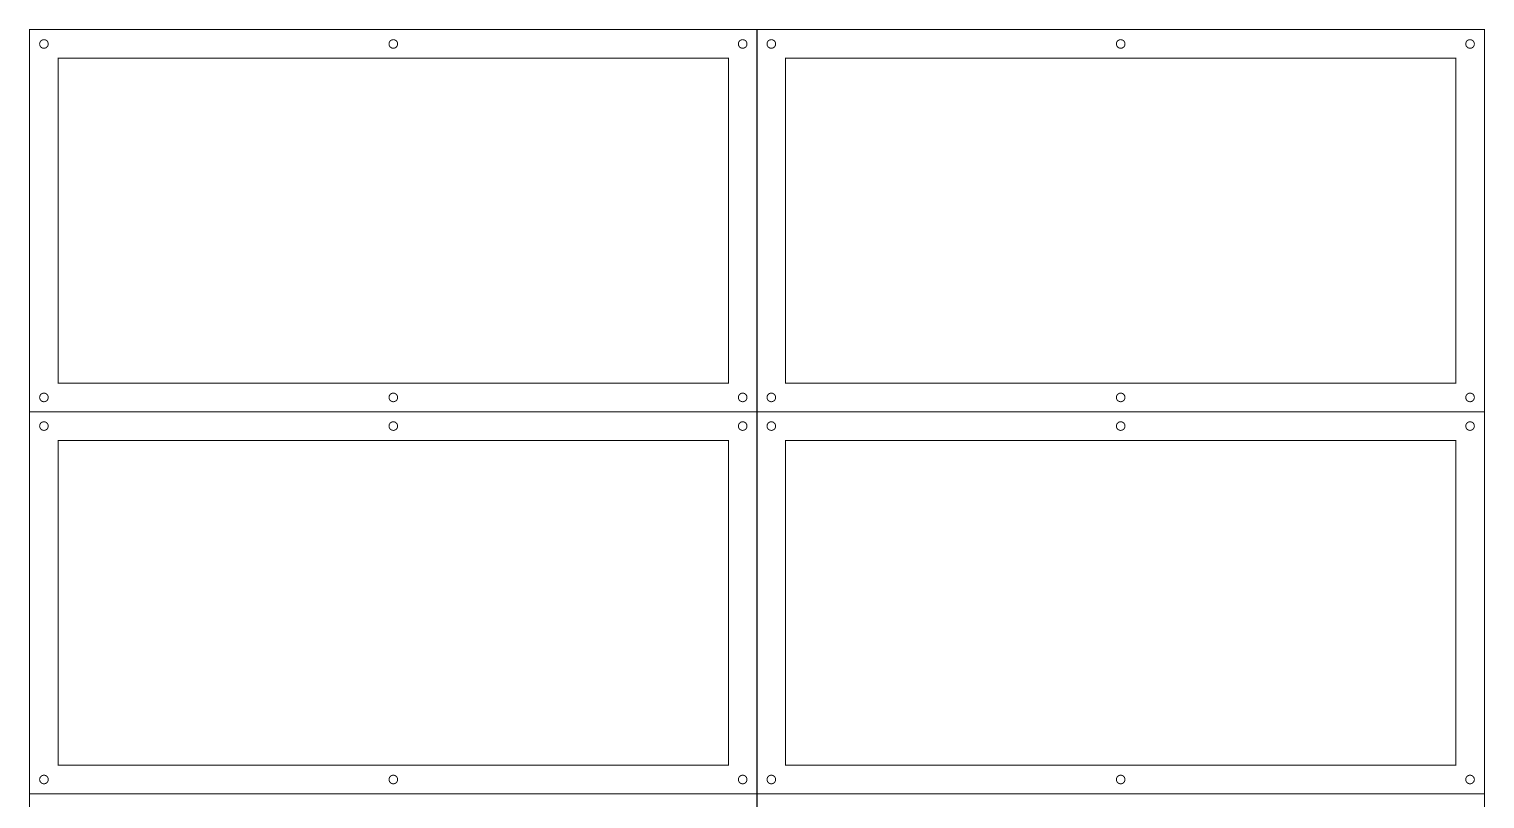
# Model space of a CAD drawing. Extents: x 0 to 508, y 0 to 534.
# Drawn here: x 0 to 508, y 265 to 534 of the extents above; entities that cross this region are included whole.
import ezdxf

# ---------------------------------------------------------------- set-up
doc = ezdxf.new("R2010")
doc.units = 0
doc.layers.get('0').update_dxf_attribs({"linetype": 'CONTINUOUS'})

msp = doc.modelspace()

# ---------------------------------------------------------------- linework, layer by layer
at = {"color": 0, "const_width": 0.35278}
for points in [[(254.176, 400.237), (0.17638, 400.237), (0.17638, 533.588), (254.176, 533.588)], [(254.176, 533.588), (254.176, 0.18669)], [(254.176, 400.237), (508.178, 400.237), (508.178, 533.588), (254.176, 533.588)], [(254.176, 266.888), (0.17638, 266.888), (0.17638, 400.237)], [(508.178, 400.237), (508.178, 133.537)], [(0.17638, 266.888), (0.17638, 133.537), (508.178, 133.537), (508.178, 0.18669), (0.17638, 0.18669), (0.17638, 133.537)], [(254.176, 266.888), (508.178, 266.888)]]:
    msp.add_lwpolyline(points, dxfattribs=at)
at = {"color": 0}
for points, const_width in [([(6.67638, 528.588), (6.67638, 528.549), (6.66862, 528.435), (6.64589, 528.285), (6.60894, 528.142), (6.55849, 528.004), (6.49533, 527.872), (6.42019, 527.749), (6.33382, 527.633), (6.23703, 527.526), (6.13049, 527.431), (6.01503, 527.343), (5.89133, 527.268), (5.76025, 527.206), (5.6224, 527.156), (5.47868, 527.118), (5.32969, 527.096), (5.21468, 527.088), (5.17638, 527.088), (5.13803, 527.088), (5.023, 527.096), (4.87408, 527.118), (4.73031, 527.156), (4.5925, 527.206), (4.46137, 527.268), (4.33768, 527.343), (4.22222, 527.431), (4.11572, 527.526), (4.01888, 527.633), (3.93251, 527.749), (3.85742, 527.872), (3.79422, 528.004), (3.74382, 528.142), (3.70682, 528.285), (3.68408, 528.435), (3.67638, 528.549), (3.67638, 528.588), (3.67638, 528.626), (3.68408, 528.74), (3.70682, 528.89), (3.74382, 529.033), (3.79422, 529.171), (3.85742, 529.303), (3.93251, 529.426), (4.01888, 529.542), (4.11572, 529.649), (4.22222, 529.744), (4.33768, 529.832), (4.46137, 529.907), (4.5925, 529.969), (4.73031, 530.019), (4.87408, 530.057), (5.023, 530.079), (5.13803, 530.088), (5.17638, 530.088), (5.21468, 530.088), (5.32969, 530.079), (5.47868, 530.057), (5.6224, 530.019), (5.76025, 529.969), (5.89133, 529.907), (6.01503, 529.832), (6.13049, 529.744), (6.23703, 529.649), (6.33382, 529.542), (6.42019, 529.426), (6.49533, 529.303), (6.55849, 529.171), (6.60894, 529.033), (6.64589, 528.89), (6.66862, 528.74), (6.67638, 528.626), (6.67638, 528.588)], 0.33333), ([(128.677, 528.588), (128.677, 528.549), (128.669, 528.435), (128.646, 528.285), (128.609, 528.142), (128.559, 528.004), (128.496, 527.872), (128.42, 527.749), (128.334, 527.633), (128.237, 527.526), (128.131, 527.431), (128.015, 527.343), (127.892, 527.268), (127.76, 527.206), (127.623, 527.156), (127.479, 527.118), (127.33, 527.096), (127.215, 527.088), (127.177, 527.088), (127.138, 527.088), (127.023, 527.096), (126.874, 527.118), (126.731, 527.156), (126.593, 527.206), (126.462, 527.268), (126.338, 527.343), (126.222, 527.431), (126.116, 527.526), (126.019, 527.633), (125.933, 527.749), (125.858, 527.872), (125.794, 528.004), (125.744, 528.142), (125.707, 528.285), (125.684, 528.435), (125.677, 528.549), (125.677, 528.588), (125.677, 528.626), (125.684, 528.74), (125.707, 528.89), (125.744, 529.033), (125.794, 529.171), (125.858, 529.303), (125.933, 529.426), (126.019, 529.542), (126.116, 529.649), (126.222, 529.744), (126.338, 529.832), (126.462, 529.907), (126.593, 529.969), (126.731, 530.019), (126.874, 530.057), (127.023, 530.079), (127.138, 530.088), (127.177, 530.088), (127.215, 530.088), (127.33, 530.079), (127.479, 530.057), (127.623, 530.019), (127.76, 529.969), (127.892, 529.907), (128.015, 529.832), (128.131, 529.744), (128.237, 529.649), (128.334, 529.542), (128.42, 529.426), (128.496, 529.303), (128.559, 529.171), (128.609, 529.033), (128.646, 528.89), (128.669, 528.74), (128.677, 528.626), (128.677, 528.588)], 0.33333), ([(250.676, 528.588), (250.676, 528.549), (250.669, 528.435), (250.646, 528.285), (250.61, 528.142), (250.558, 528.004), (250.496, 527.872), (250.421, 527.749), (250.335, 527.633), (250.237, 527.526), (250.131, 527.431), (250.015, 527.343), (249.892, 527.268), (249.761, 527.206), (249.622, 527.156), (249.479, 527.118), (249.331, 527.096), (249.215, 527.088), (249.176, 527.088), (249.139, 527.088), (249.024, 527.096), (248.875, 527.118), (248.731, 527.156), (248.593, 527.206), (248.461, 527.268), (248.338, 527.343), (248.222, 527.431), (248.117, 527.526), (248.019, 527.633), (247.933, 527.749), (247.858, 527.872), (247.794, 528.004), (247.744, 528.142), (247.707, 528.285), (247.685, 528.435), (247.676, 528.549), (247.676, 528.588), (247.676, 528.626), (247.685, 528.74), (247.707, 528.89), (247.744, 529.033), (247.794, 529.171), (247.858, 529.303), (247.933, 529.426), (248.019, 529.542), (248.117, 529.649), (248.222, 529.744), (248.338, 529.832), (248.461, 529.907), (248.593, 529.969), (248.731, 530.019), (248.875, 530.057), (249.024, 530.079), (249.139, 530.088), (249.176, 530.088), (249.215, 530.088), (249.331, 530.079), (249.479, 530.057), (249.622, 530.019), (249.761, 529.969), (249.892, 529.907), (250.015, 529.832), (250.131, 529.744), (250.237, 529.649), (250.335, 529.542), (250.421, 529.426), (250.496, 529.303), (250.558, 529.171), (250.61, 529.033), (250.646, 528.89), (250.669, 528.74), (250.676, 528.626), (250.676, 528.588)], 0.33333), ([(260.676, 528.588), (260.676, 528.549), (260.669, 528.435), (260.646, 528.285), (260.61, 528.142), (260.558, 528.004), (260.496, 527.872), (260.421, 527.749), (260.335, 527.633), (260.237, 527.526), (260.131, 527.431), (260.015, 527.343), (259.892, 527.268), (259.761, 527.206), (259.622, 527.156), (259.479, 527.118), (259.331, 527.096), (259.215, 527.088), (259.176, 527.088), (259.139, 527.088), (259.024, 527.096), (258.875, 527.118), (258.731, 527.156), (258.593, 527.206), (258.463, 527.268), (258.338, 527.343), (258.222, 527.431), (258.117, 527.526), (258.019, 527.633), (257.933, 527.749), (257.858, 527.872), (257.794, 528.004), (257.744, 528.142), (257.707, 528.285), (257.685, 528.435), (257.676, 528.549), (257.676, 528.588), (257.676, 528.626), (257.685, 528.74), (257.707, 528.89), (257.744, 529.033), (257.794, 529.171), (257.858, 529.303), (257.933, 529.426), (258.019, 529.542), (258.117, 529.649), (258.222, 529.744), (258.338, 529.832), (258.463, 529.907), (258.593, 529.969), (258.731, 530.019), (258.875, 530.057), (259.024, 530.079), (259.139, 530.088), (259.176, 530.088), (259.215, 530.088), (259.331, 530.079), (259.479, 530.057), (259.622, 530.019), (259.761, 529.969), (259.892, 529.907), (260.015, 529.832), (260.131, 529.744), (260.237, 529.649), (260.335, 529.542), (260.421, 529.426), (260.496, 529.303), (260.558, 529.171), (260.61, 529.033), (260.646, 528.89), (260.669, 528.74), (260.676, 528.626), (260.676, 528.588)], 0.33333), ([(382.676, 528.588), (382.676, 528.549), (382.669, 528.435), (382.646, 528.285), (382.61, 528.142), (382.56, 528.004), (382.496, 527.872), (382.421, 527.749), (382.335, 527.633), (382.237, 527.526), (382.131, 527.431), (382.015, 527.343), (381.892, 527.268), (381.761, 527.206), (381.624, 527.156), (381.479, 527.118), (381.331, 527.096), (381.215, 527.088), (381.176, 527.088), (381.139, 527.088), (381.024, 527.096), (380.875, 527.118), (380.731, 527.156), (380.593, 527.206), (380.463, 527.268), (380.339, 527.343), (380.222, 527.431), (380.117, 527.526), (380.019, 527.633), (379.933, 527.749), (379.858, 527.872), (379.794, 528.004), (379.744, 528.142), (379.707, 528.285), (379.685, 528.435), (379.676, 528.549), (379.676, 528.588), (379.676, 528.626), (379.685, 528.74), (379.707, 528.89), (379.744, 529.033), (379.794, 529.171), (379.858, 529.303), (379.933, 529.426), (380.019, 529.542), (380.117, 529.649), (380.222, 529.744), (380.339, 529.832), (380.463, 529.907), (380.593, 529.969), (380.731, 530.019), (380.875, 530.057), (381.024, 530.079), (381.139, 530.088), (381.176, 530.088), (381.215, 530.088), (381.331, 530.079), (381.479, 530.057), (381.624, 530.019), (381.761, 529.969), (381.892, 529.907), (382.015, 529.832), (382.131, 529.744), (382.237, 529.649), (382.335, 529.542), (382.421, 529.426), (382.496, 529.303), (382.56, 529.171), (382.61, 529.033), (382.646, 528.89), (382.669, 528.74), (382.676, 528.626), (382.676, 528.588)], 0.33333), ([(504.678, 528.588), (504.678, 528.549), (504.669, 528.435), (504.647, 528.285), (504.61, 528.142), (504.56, 528.004), (504.496, 527.872), (504.421, 527.749), (504.335, 527.633), (504.238, 527.526), (504.132, 527.431), (504.015, 527.343), (503.892, 527.268), (503.761, 527.206), (503.624, 527.156), (503.479, 527.118), (503.331, 527.096), (503.215, 527.088), (503.178, 527.088), (503.139, 527.088), (503.024, 527.096), (502.875, 527.118), (502.731, 527.156), (502.593, 527.206), (502.463, 527.268), (502.339, 527.343), (502.224, 527.431), (502.117, 527.526), (502.019, 527.633), (501.933, 527.749), (501.858, 527.872), (501.794, 528.004), (501.744, 528.142), (501.707, 528.285), (501.685, 528.435), (501.678, 528.549), (501.678, 528.588), (501.678, 528.626), (501.685, 528.74), (501.707, 528.89), (501.744, 529.033), (501.794, 529.171), (501.858, 529.303), (501.933, 529.426), (502.019, 529.542), (502.117, 529.649), (502.224, 529.744), (502.339, 529.832), (502.463, 529.907), (502.593, 529.969), (502.731, 530.019), (502.875, 530.057), (503.024, 530.079), (503.139, 530.088), (503.178, 530.088), (503.215, 530.088), (503.331, 530.079), (503.479, 530.057), (503.624, 530.019), (503.761, 529.969), (503.892, 529.907), (504.015, 529.832), (504.132, 529.744), (504.238, 529.649), (504.335, 529.542), (504.421, 529.426), (504.496, 529.303), (504.56, 529.171), (504.61, 529.033), (504.647, 528.89), (504.669, 528.74), (504.678, 528.626), (504.678, 528.588)], 0.33333), ([(10.1764, 523.588), (244.176, 523.588), (244.176, 410.237), (10.1764, 410.237), (10.1764, 523.588)], 0.35278), ([(264.176, 523.588), (498.178, 523.588), (498.178, 410.237), (264.176, 410.237), (264.176, 523.588)], 0.35278), ([(6.67638, 405.237), (6.67638, 405.199), (6.66862, 405.083), (6.64589, 404.935), (6.60894, 404.792), (6.55849, 404.653), (6.49533, 404.522), (6.42019, 404.399), (6.33382, 404.283), (6.23703, 404.176), (6.13049, 404.081), (6.01503, 403.993), (5.89133, 403.918), (5.76025, 403.856), (5.6224, 403.804), (5.47868, 403.768), (5.32969, 403.744), (5.21468, 403.737), (5.17638, 403.737), (5.13803, 403.737), (5.023, 403.744), (4.87408, 403.768), (4.73031, 403.804), (4.5925, 403.856), (4.46137, 403.918), (4.33768, 403.993), (4.22222, 404.081), (4.11572, 404.176), (4.01888, 404.283), (3.93251, 404.399), (3.85742, 404.522), (3.79422, 404.653), (3.74382, 404.792), (3.70682, 404.935), (3.68408, 405.083), (3.67638, 405.199), (3.67638, 405.237), (3.67638, 405.275), (3.68408, 405.39), (3.70682, 405.54), (3.74382, 405.683), (3.79422, 405.821), (3.85742, 405.953), (3.93251, 406.076), (4.01888, 406.192), (4.11572, 406.299), (4.22222, 406.394), (4.33768, 406.481), (4.46137, 406.557), (4.5925, 406.619), (4.73031, 406.669), (4.87408, 406.707), (5.023, 406.729), (5.13803, 406.737), (5.17638, 406.737), (5.21468, 406.737), (5.32969, 406.729), (5.47868, 406.707), (5.6224, 406.669), (5.76025, 406.619), (5.89133, 406.557), (6.01503, 406.481), (6.13049, 406.394), (6.23703, 406.299), (6.33382, 406.192), (6.42019, 406.076), (6.49533, 405.953), (6.55849, 405.821), (6.60894, 405.683), (6.64589, 405.54), (6.66862, 405.39), (6.67638, 405.275), (6.67638, 405.237)], 0.33333), ([(128.677, 405.237), (128.677, 405.199), (128.669, 405.083), (128.646, 404.935), (128.609, 404.792), (128.559, 404.653), (128.496, 404.522), (128.42, 404.399), (128.334, 404.283), (128.237, 404.176), (128.131, 404.081), (128.015, 403.993), (127.892, 403.918), (127.76, 403.856), (127.623, 403.804), (127.479, 403.768), (127.33, 403.744), (127.215, 403.737), (127.177, 403.737), (127.138, 403.737), (127.023, 403.744), (126.874, 403.768), (126.731, 403.804), (126.593, 403.856), (126.462, 403.918), (126.338, 403.993), (126.222, 404.081), (126.116, 404.176), (126.019, 404.283), (125.933, 404.399), (125.858, 404.522), (125.794, 404.653), (125.744, 404.792), (125.707, 404.935), (125.684, 405.083), (125.677, 405.199), (125.677, 405.237), (125.677, 405.275), (125.684, 405.39), (125.707, 405.54), (125.744, 405.683), (125.794, 405.821), (125.858, 405.953), (125.933, 406.076), (126.019, 406.192), (126.116, 406.299), (126.222, 406.394), (126.338, 406.481), (126.462, 406.557), (126.593, 406.619), (126.731, 406.669), (126.874, 406.707), (127.023, 406.729), (127.138, 406.737), (127.177, 406.737), (127.215, 406.737), (127.33, 406.729), (127.479, 406.707), (127.623, 406.669), (127.76, 406.619), (127.892, 406.557), (128.015, 406.481), (128.131, 406.394), (128.237, 406.299), (128.334, 406.192), (128.42, 406.076), (128.496, 405.953), (128.559, 405.821), (128.609, 405.683), (128.646, 405.54), (128.669, 405.39), (128.677, 405.275), (128.677, 405.237)], 0.33333), ([(250.676, 405.237), (250.676, 405.199), (250.669, 405.083), (250.646, 404.935), (250.61, 404.792), (250.558, 404.653), (250.496, 404.522), (250.421, 404.399), (250.335, 404.283), (250.237, 404.176), (250.131, 404.081), (250.015, 403.993), (249.892, 403.918), (249.761, 403.856), (249.622, 403.804), (249.479, 403.768), (249.331, 403.744), (249.215, 403.737), (249.176, 403.737), (249.139, 403.737), (249.024, 403.744), (248.875, 403.768), (248.731, 403.804), (248.593, 403.856), (248.461, 403.918), (248.338, 403.993), (248.222, 404.081), (248.117, 404.176), (248.019, 404.283), (247.933, 404.399), (247.858, 404.522), (247.794, 404.653), (247.744, 404.792), (247.707, 404.935), (247.685, 405.083), (247.676, 405.199), (247.676, 405.237), (247.676, 405.275), (247.685, 405.39), (247.707, 405.54), (247.744, 405.683), (247.794, 405.821), (247.858, 405.953), (247.933, 406.076), (248.019, 406.192), (248.117, 406.299), (248.222, 406.394), (248.338, 406.481), (248.461, 406.557), (248.593, 406.619), (248.731, 406.669), (248.875, 406.707), (249.024, 406.729), (249.139, 406.737), (249.176, 406.737), (249.215, 406.737), (249.331, 406.729), (249.479, 406.707), (249.622, 406.669), (249.761, 406.619), (249.892, 406.557), (250.015, 406.481), (250.131, 406.394), (250.237, 406.299), (250.335, 406.192), (250.421, 406.076), (250.496, 405.953), (250.558, 405.821), (250.61, 405.683), (250.646, 405.54), (250.669, 405.39), (250.676, 405.275), (250.676, 405.237)], 0.33333), ([(260.676, 405.237), (260.676, 405.199), (260.669, 405.083), (260.646, 404.935), (260.61, 404.792), (260.558, 404.653), (260.496, 404.522), (260.421, 404.399), (260.335, 404.283), (260.237, 404.176), (260.131, 404.081), (260.015, 403.993), (259.892, 403.918), (259.761, 403.856), (259.622, 403.804), (259.479, 403.768), (259.331, 403.744), (259.215, 403.737), (259.176, 403.737), (259.139, 403.737), (259.024, 403.744), (258.875, 403.768), (258.731, 403.804), (258.593, 403.856), (258.463, 403.918), (258.338, 403.993), (258.222, 404.081), (258.117, 404.176), (258.019, 404.283), (257.933, 404.399), (257.858, 404.522), (257.794, 404.653), (257.744, 404.792), (257.707, 404.935), (257.685, 405.083), (257.676, 405.199), (257.676, 405.237), (257.676, 405.275), (257.685, 405.39), (257.707, 405.54), (257.744, 405.683), (257.794, 405.821), (257.858, 405.953), (257.933, 406.076), (258.019, 406.192), (258.117, 406.299), (258.222, 406.394), (258.338, 406.481), (258.463, 406.557), (258.593, 406.619), (258.731, 406.669), (258.875, 406.707), (259.024, 406.729), (259.139, 406.737), (259.176, 406.737), (259.215, 406.737), (259.331, 406.729), (259.479, 406.707), (259.622, 406.669), (259.761, 406.619), (259.892, 406.557), (260.015, 406.481), (260.131, 406.394), (260.237, 406.299), (260.335, 406.192), (260.421, 406.076), (260.496, 405.953), (260.558, 405.821), (260.61, 405.683), (260.646, 405.54), (260.669, 405.39), (260.676, 405.275), (260.676, 405.237)], 0.33333), ([(382.676, 405.237), (382.676, 405.199), (382.669, 405.083), (382.646, 404.935), (382.61, 404.792), (382.56, 404.653), (382.496, 404.522), (382.421, 404.399), (382.335, 404.283), (382.237, 404.176), (382.131, 404.081), (382.015, 403.993), (381.892, 403.918), (381.761, 403.856), (381.624, 403.804), (381.479, 403.768), (381.331, 403.744), (381.215, 403.737), (381.176, 403.737), (381.139, 403.737), (381.024, 403.744), (380.875, 403.768), (380.731, 403.804), (380.593, 403.856), (380.463, 403.918), (380.339, 403.993), (380.222, 404.081), (380.117, 404.176), (380.019, 404.283), (379.933, 404.399), (379.858, 404.522), (379.794, 404.653), (379.744, 404.792), (379.707, 404.935), (379.685, 405.083), (379.676, 405.199), (379.676, 405.237), (379.676, 405.275), (379.685, 405.39), (379.707, 405.54), (379.744, 405.683), (379.794, 405.821), (379.858, 405.953), (379.933, 406.076), (380.019, 406.192), (380.117, 406.299), (380.222, 406.394), (380.339, 406.481), (380.463, 406.557), (380.593, 406.619), (380.731, 406.669), (380.875, 406.707), (381.024, 406.729), (381.139, 406.737), (381.176, 406.737), (381.215, 406.737), (381.331, 406.729), (381.479, 406.707), (381.624, 406.669), (381.761, 406.619), (381.892, 406.557), (382.015, 406.481), (382.131, 406.394), (382.237, 406.299), (382.335, 406.192), (382.421, 406.076), (382.496, 405.953), (382.56, 405.821), (382.61, 405.683), (382.646, 405.54), (382.669, 405.39), (382.676, 405.275), (382.676, 405.237)], 0.33333), ([(504.678, 405.237), (504.678, 405.199), (504.669, 405.083), (504.647, 404.935), (504.61, 404.792), (504.56, 404.653), (504.496, 404.522), (504.421, 404.399), (504.335, 404.283), (504.238, 404.176), (504.132, 404.081), (504.015, 403.993), (503.892, 403.918), (503.761, 403.856), (503.624, 403.804), (503.479, 403.768), (503.331, 403.744), (503.215, 403.737), (503.178, 403.737), (503.139, 403.737), (503.024, 403.744), (502.875, 403.768), (502.731, 403.804), (502.593, 403.856), (502.463, 403.918), (502.339, 403.993), (502.224, 404.081), (502.117, 404.176), (502.019, 404.283), (501.933, 404.399), (501.858, 404.522), (501.794, 404.653), (501.744, 404.792), (501.707, 404.935), (501.685, 405.083), (501.678, 405.199), (501.678, 405.237), (501.678, 405.275), (501.685, 405.39), (501.707, 405.54), (501.744, 405.683), (501.794, 405.821), (501.858, 405.953), (501.933, 406.076), (502.019, 406.192), (502.117, 406.299), (502.224, 406.394), (502.339, 406.481), (502.463, 406.557), (502.593, 406.619), (502.731, 406.669), (502.875, 406.707), (503.024, 406.729), (503.139, 406.737), (503.178, 406.737), (503.215, 406.737), (503.331, 406.729), (503.479, 406.707), (503.624, 406.669), (503.761, 406.619), (503.892, 406.557), (504.015, 406.481), (504.132, 406.394), (504.238, 406.299), (504.335, 406.192), (504.421, 406.076), (504.496, 405.953), (504.56, 405.821), (504.61, 405.683), (504.647, 405.54), (504.669, 405.39), (504.678, 405.275), (504.678, 405.237)], 0.33333), ([(6.67638, 395.237), (6.67638, 395.199), (6.66862, 395.083), (6.64589, 394.935), (6.60894, 394.792), (6.55849, 394.653), (6.49533, 394.522), (6.42019, 394.399), (6.33382, 394.283), (6.23703, 394.176), (6.13049, 394.081), (6.01503, 393.993), (5.89133, 393.918), (5.76025, 393.856), (5.6224, 393.804), (5.47868, 393.768), (5.32969, 393.744), (5.21468, 393.737), (5.17638, 393.737), (5.13803, 393.737), (5.023, 393.744), (4.87408, 393.768), (4.73031, 393.804), (4.5925, 393.856), (4.46137, 393.918), (4.33768, 393.993), (4.22222, 394.081), (4.11572, 394.176), (4.01888, 394.283), (3.93251, 394.399), (3.85742, 394.522), (3.79422, 394.653), (3.74382, 394.792), (3.70682, 394.935), (3.68408, 395.083), (3.67638, 395.199), (3.67638, 395.237), (3.67638, 395.275), (3.68408, 395.39), (3.70682, 395.54), (3.74382, 395.683), (3.79422, 395.821), (3.85742, 395.953), (3.93251, 396.076), (4.01888, 396.192), (4.11572, 396.299), (4.22222, 396.394), (4.33768, 396.481), (4.46137, 396.557), (4.5925, 396.619), (4.73031, 396.669), (4.87408, 396.707), (5.023, 396.729), (5.13803, 396.737), (5.17638, 396.737), (5.21468, 396.737), (5.32969, 396.729), (5.47868, 396.707), (5.6224, 396.669), (5.76025, 396.619), (5.89133, 396.557), (6.01503, 396.481), (6.13049, 396.394), (6.23703, 396.299), (6.33382, 396.192), (6.42019, 396.076), (6.49533, 395.953), (6.55849, 395.821), (6.60894, 395.683), (6.64589, 395.54), (6.66862, 395.39), (6.67638, 395.275), (6.67638, 395.237)], 0.33333), ([(128.677, 395.237), (128.677, 395.199), (128.669, 395.083), (128.646, 394.935), (128.609, 394.792), (128.559, 394.653), (128.496, 394.522), (128.42, 394.399), (128.334, 394.283), (128.237, 394.176), (128.131, 394.081), (128.015, 393.993), (127.892, 393.918), (127.76, 393.856), (127.623, 393.804), (127.479, 393.768), (127.33, 393.744), (127.215, 393.737), (127.177, 393.737), (127.138, 393.737), (127.023, 393.744), (126.874, 393.768), (126.731, 393.804), (126.593, 393.856), (126.462, 393.918), (126.338, 393.993), (126.222, 394.081), (126.116, 394.176), (126.019, 394.283), (125.933, 394.399), (125.858, 394.522), (125.794, 394.653), (125.744, 394.792), (125.707, 394.935), (125.684, 395.083), (125.677, 395.199), (125.677, 395.237), (125.677, 395.275), (125.684, 395.39), (125.707, 395.54), (125.744, 395.683), (125.794, 395.821), (125.858, 395.953), (125.933, 396.076), (126.019, 396.192), (126.116, 396.299), (126.222, 396.394), (126.338, 396.481), (126.462, 396.557), (126.593, 396.619), (126.731, 396.669), (126.874, 396.707), (127.023, 396.729), (127.138, 396.737), (127.177, 396.737), (127.215, 396.737), (127.33, 396.729), (127.479, 396.707), (127.623, 396.669), (127.76, 396.619), (127.892, 396.557), (128.015, 396.481), (128.131, 396.394), (128.237, 396.299), (128.334, 396.192), (128.42, 396.076), (128.496, 395.953), (128.559, 395.821), (128.609, 395.683), (128.646, 395.54), (128.669, 395.39), (128.677, 395.275), (128.677, 395.237)], 0.33333), ([(250.676, 395.237), (250.676, 395.199), (250.669, 395.083), (250.646, 394.935), (250.61, 394.792), (250.558, 394.653), (250.496, 394.522), (250.421, 394.399), (250.335, 394.283), (250.237, 394.176), (250.131, 394.081), (250.015, 393.993), (249.892, 393.918), (249.761, 393.856), (249.622, 393.804), (249.479, 393.768), (249.331, 393.744), (249.215, 393.737), (249.176, 393.737), (249.139, 393.737), (249.024, 393.744), (248.875, 393.768), (248.731, 393.804), (248.593, 393.856), (248.461, 393.918), (248.338, 393.993), (248.222, 394.081), (248.117, 394.176), (248.019, 394.283), (247.933, 394.399), (247.858, 394.522), (247.794, 394.653), (247.744, 394.792), (247.707, 394.935), (247.685, 395.083), (247.676, 395.199), (247.676, 395.237), (247.676, 395.275), (247.685, 395.39), (247.707, 395.54), (247.744, 395.683), (247.794, 395.821), (247.858, 395.953), (247.933, 396.076), (248.019, 396.192), (248.117, 396.299), (248.222, 396.394), (248.338, 396.481), (248.461, 396.557), (248.593, 396.619), (248.731, 396.669), (248.875, 396.707), (249.024, 396.729), (249.139, 396.737), (249.176, 396.737), (249.215, 396.737), (249.331, 396.729), (249.479, 396.707), (249.622, 396.669), (249.761, 396.619), (249.892, 396.557), (250.015, 396.481), (250.131, 396.394), (250.237, 396.299), (250.335, 396.192), (250.421, 396.076), (250.496, 395.953), (250.558, 395.821), (250.61, 395.683), (250.646, 395.54), (250.669, 395.39), (250.676, 395.275), (250.676, 395.237)], 0.33333), ([(260.676, 395.237), (260.676, 395.199), (260.669, 395.083), (260.646, 394.935), (260.61, 394.792), (260.558, 394.653), (260.496, 394.522), (260.421, 394.399), (260.335, 394.283), (260.237, 394.176), (260.131, 394.081), (260.015, 393.993), (259.892, 393.918), (259.761, 393.856), (259.622, 393.804), (259.479, 393.768), (259.331, 393.744), (259.215, 393.737), (259.176, 393.737), (259.139, 393.737), (259.024, 393.744), (258.875, 393.768), (258.731, 393.804), (258.593, 393.856), (258.463, 393.918), (258.338, 393.993), (258.222, 394.081), (258.117, 394.176), (258.019, 394.283), (257.933, 394.399), (257.858, 394.522), (257.794, 394.653), (257.744, 394.792), (257.707, 394.935), (257.685, 395.083), (257.676, 395.199), (257.676, 395.237), (257.676, 395.275), (257.685, 395.39), (257.707, 395.54), (257.744, 395.683), (257.794, 395.821), (257.858, 395.953), (257.933, 396.076), (258.019, 396.192), (258.117, 396.299), (258.222, 396.394), (258.338, 396.481), (258.463, 396.557), (258.593, 396.619), (258.731, 396.669), (258.875, 396.707), (259.024, 396.729), (259.139, 396.737), (259.176, 396.737), (259.215, 396.737), (259.331, 396.729), (259.479, 396.707), (259.622, 396.669), (259.761, 396.619), (259.892, 396.557), (260.015, 396.481), (260.131, 396.394), (260.237, 396.299), (260.335, 396.192), (260.421, 396.076), (260.496, 395.953), (260.558, 395.821), (260.61, 395.683), (260.646, 395.54), (260.669, 395.39), (260.676, 395.275), (260.676, 395.237)], 0.33333), ([(382.676, 395.237), (382.676, 395.199), (382.669, 395.083), (382.646, 394.935), (382.61, 394.792), (382.56, 394.653), (382.496, 394.522), (382.421, 394.399), (382.335, 394.283), (382.237, 394.176), (382.131, 394.081), (382.015, 393.993), (381.892, 393.918), (381.761, 393.856), (381.624, 393.804), (381.479, 393.768), (381.331, 393.744), (381.215, 393.737), (381.176, 393.737), (381.139, 393.737), (381.024, 393.744), (380.875, 393.768), (380.731, 393.804), (380.593, 393.856), (380.463, 393.918), (380.339, 393.993), (380.222, 394.081), (380.117, 394.176), (380.019, 394.283), (379.933, 394.399), (379.858, 394.522), (379.794, 394.653), (379.744, 394.792), (379.707, 394.935), (379.685, 395.083), (379.676, 395.199), (379.676, 395.237), (379.676, 395.275), (379.685, 395.39), (379.707, 395.54), (379.744, 395.683), (379.794, 395.821), (379.858, 395.953), (379.933, 396.076), (380.019, 396.192), (380.117, 396.299), (380.222, 396.394), (380.339, 396.481), (380.463, 396.557), (380.593, 396.619), (380.731, 396.669), (380.875, 396.707), (381.024, 396.729), (381.139, 396.737), (381.176, 396.737), (381.215, 396.737), (381.331, 396.729), (381.479, 396.707), (381.624, 396.669), (381.761, 396.619), (381.892, 396.557), (382.015, 396.481), (382.131, 396.394), (382.237, 396.299), (382.335, 396.192), (382.421, 396.076), (382.496, 395.953), (382.56, 395.821), (382.61, 395.683), (382.646, 395.54), (382.669, 395.39), (382.676, 395.275), (382.676, 395.237)], 0.33333), ([(504.678, 395.237), (504.678, 395.199), (504.669, 395.083), (504.647, 394.935), (504.61, 394.792), (504.56, 394.653), (504.496, 394.522), (504.421, 394.399), (504.335, 394.283), (504.238, 394.176), (504.132, 394.081), (504.015, 393.993), (503.892, 393.918), (503.761, 393.856), (503.624, 393.804), (503.479, 393.768), (503.331, 393.744), (503.215, 393.737), (503.178, 393.737), (503.139, 393.737), (503.024, 393.744), (502.875, 393.768), (502.731, 393.804), (502.593, 393.856), (502.463, 393.918), (502.339, 393.993), (502.224, 394.081), (502.117, 394.176), (502.019, 394.283), (501.933, 394.399), (501.858, 394.522), (501.794, 394.653), (501.744, 394.792), (501.707, 394.935), (501.685, 395.083), (501.678, 395.199), (501.678, 395.237), (501.678, 395.275), (501.685, 395.39), (501.707, 395.54), (501.744, 395.683), (501.794, 395.821), (501.858, 395.953), (501.933, 396.076), (502.019, 396.192), (502.117, 396.299), (502.224, 396.394), (502.339, 396.481), (502.463, 396.557), (502.593, 396.619), (502.731, 396.669), (502.875, 396.707), (503.024, 396.729), (503.139, 396.737), (503.178, 396.737), (503.215, 396.737), (503.331, 396.729), (503.479, 396.707), (503.624, 396.669), (503.761, 396.619), (503.892, 396.557), (504.015, 396.481), (504.132, 396.394), (504.238, 396.299), (504.335, 396.192), (504.421, 396.076), (504.496, 395.953), (504.56, 395.821), (504.61, 395.683), (504.647, 395.54), (504.669, 395.39), (504.678, 395.275), (504.678, 395.237)], 0.33333), ([(10.1764, 390.237), (244.176, 390.237), (244.176, 276.888), (10.1764, 276.888), (10.1764, 390.237)], 0.35278), ([(264.176, 390.237), (498.178, 390.237), (498.178, 276.888), (264.176, 276.888), (264.176, 390.237)], 0.35278), ([(6.67638, 271.888), (6.67638, 271.849), (6.66862, 271.733), (6.64589, 271.585), (6.60894, 271.442), (6.55849, 271.303), (6.49533, 271.172), (6.42019, 271.049), (6.33382, 270.933), (6.23703, 270.826), (6.13049, 270.729), (6.01503, 270.643), (5.89133, 270.568), (5.76025, 270.506), (5.6224, 270.454), (5.47868, 270.418), (5.32969, 270.394), (5.21468, 270.388), (5.17638, 270.388), (5.13803, 270.388), (5.023, 270.394), (4.87408, 270.418), (4.73031, 270.454), (4.5925, 270.506), (4.46137, 270.568), (4.33768, 270.643), (4.22222, 270.729), (4.11572, 270.826), (4.01888, 270.933), (3.93251, 271.049), (3.85742, 271.172), (3.79422, 271.303), (3.74382, 271.442), (3.70682, 271.585), (3.68408, 271.733), (3.67638, 271.849), (3.67638, 271.888), (3.67638, 271.925), (3.68408, 272.04), (3.70682, 272.189), (3.74382, 272.333), (3.79422, 272.471), (3.85742, 272.603), (3.93251, 272.726), (4.01888, 272.842), (4.11572, 272.947), (4.22222, 273.044), (4.33768, 273.131), (4.46137, 273.206), (4.5925, 273.269), (4.73031, 273.319), (4.87408, 273.357), (5.023, 273.379), (5.13803, 273.388), (5.17638, 273.388), (5.21468, 273.388), (5.32969, 273.379), (5.47868, 273.357), (5.6224, 273.319), (5.76025, 273.269), (5.89133, 273.206), (6.01503, 273.131), (6.13049, 273.044), (6.23703, 272.947), (6.33382, 272.842), (6.42019, 272.726), (6.49533, 272.603), (6.55849, 272.471), (6.60894, 272.333), (6.64589, 272.189), (6.66862, 272.04), (6.67638, 271.925), (6.67638, 271.888)], 0.33333), ([(128.677, 271.888), (128.677, 271.849), (128.669, 271.733), (128.646, 271.585), (128.609, 271.442), (128.559, 271.303), (128.496, 271.172), (128.42, 271.049), (128.334, 270.933), (128.237, 270.826), (128.131, 270.729), (128.015, 270.643), (127.892, 270.568), (127.76, 270.506), (127.623, 270.454), (127.479, 270.418), (127.33, 270.394), (127.215, 270.388), (127.177, 270.388), (127.138, 270.388), (127.023, 270.394), (126.874, 270.418), (126.731, 270.454), (126.593, 270.506), (126.462, 270.568), (126.338, 270.643), (126.222, 270.729), (126.116, 270.826), (126.019, 270.933), (125.933, 271.049), (125.858, 271.172), (125.794, 271.303), (125.744, 271.442), (125.707, 271.585), (125.684, 271.733), (125.677, 271.849), (125.677, 271.888), (125.677, 271.925), (125.684, 272.04), (125.707, 272.189), (125.744, 272.333), (125.794, 272.471), (125.858, 272.603), (125.933, 272.726), (126.019, 272.842), (126.116, 272.947), (126.222, 273.044), (126.338, 273.131), (126.462, 273.206), (126.593, 273.269), (126.731, 273.319), (126.874, 273.357), (127.023, 273.379), (127.138, 273.388), (127.177, 273.388), (127.215, 273.388), (127.33, 273.379), (127.479, 273.357), (127.623, 273.319), (127.76, 273.269), (127.892, 273.206), (128.015, 273.131), (128.131, 273.044), (128.237, 272.947), (128.334, 272.842), (128.42, 272.726), (128.496, 272.603), (128.559, 272.471), (128.609, 272.333), (128.646, 272.189), (128.669, 272.04), (128.677, 271.925), (128.677, 271.888)], 0.33333), ([(250.676, 271.888), (250.676, 271.849), (250.669, 271.733), (250.646, 271.585), (250.61, 271.442), (250.558, 271.303), (250.496, 271.172), (250.421, 271.049), (250.335, 270.933), (250.237, 270.826), (250.131, 270.729), (250.015, 270.643), (249.892, 270.568), (249.761, 270.506), (249.622, 270.454), (249.479, 270.418), (249.331, 270.394), (249.215, 270.388), (249.176, 270.388), (249.139, 270.388), (249.024, 270.394), (248.875, 270.418), (248.731, 270.454), (248.593, 270.506), (248.461, 270.568), (248.338, 270.643), (248.222, 270.729), (248.117, 270.826), (248.019, 270.933), (247.933, 271.049), (247.858, 271.172), (247.794, 271.303), (247.744, 271.442), (247.707, 271.585), (247.685, 271.733), (247.676, 271.849), (247.676, 271.888), (247.676, 271.925), (247.685, 272.04), (247.707, 272.189), (247.744, 272.333), (247.794, 272.471), (247.858, 272.603), (247.933, 272.726), (248.019, 272.842), (248.117, 272.947), (248.222, 273.044), (248.338, 273.131), (248.461, 273.206), (248.593, 273.269), (248.731, 273.319), (248.875, 273.357), (249.024, 273.379), (249.139, 273.388), (249.176, 273.388), (249.215, 273.388), (249.331, 273.379), (249.479, 273.357), (249.622, 273.319), (249.761, 273.269), (249.892, 273.206), (250.015, 273.131), (250.131, 273.044), (250.237, 272.947), (250.335, 272.842), (250.421, 272.726), (250.496, 272.603), (250.558, 272.471), (250.61, 272.333), (250.646, 272.189), (250.669, 272.04), (250.676, 271.925), (250.676, 271.888)], 0.33333), ([(260.676, 271.888), (260.676, 271.849), (260.669, 271.733), (260.646, 271.585), (260.61, 271.442), (260.558, 271.303), (260.496, 271.172), (260.421, 271.049), (260.335, 270.933), (260.237, 270.826), (260.131, 270.729), (260.015, 270.643), (259.892, 270.568), (259.761, 270.506), (259.622, 270.454), (259.479, 270.418), (259.331, 270.394), (259.215, 270.388), (259.176, 270.388), (259.139, 270.388), (259.024, 270.394), (258.875, 270.418), (258.731, 270.454), (258.593, 270.506), (258.463, 270.568), (258.338, 270.643), (258.222, 270.729), (258.117, 270.826), (258.019, 270.933), (257.933, 271.049), (257.858, 271.172), (257.794, 271.303), (257.744, 271.442), (257.707, 271.585), (257.685, 271.733), (257.676, 271.849), (257.676, 271.888), (257.676, 271.925), (257.685, 272.04), (257.707, 272.189), (257.744, 272.333), (257.794, 272.471), (257.858, 272.603), (257.933, 272.726), (258.019, 272.842), (258.117, 272.947), (258.222, 273.044), (258.338, 273.131), (258.463, 273.206), (258.593, 273.269), (258.731, 273.319), (258.875, 273.357), (259.024, 273.379), (259.139, 273.388), (259.176, 273.388), (259.215, 273.388), (259.331, 273.379), (259.479, 273.357), (259.622, 273.319), (259.761, 273.269), (259.892, 273.206), (260.015, 273.131), (260.131, 273.044), (260.237, 272.947), (260.335, 272.842), (260.421, 272.726), (260.496, 272.603), (260.558, 272.471), (260.61, 272.333), (260.646, 272.189), (260.669, 272.04), (260.676, 271.925), (260.676, 271.888)], 0.33333), ([(382.676, 271.888), (382.676, 271.849), (382.669, 271.733), (382.646, 271.585), (382.61, 271.442), (382.56, 271.303), (382.496, 271.172), (382.421, 271.049), (382.335, 270.933), (382.237, 270.826), (382.131, 270.729), (382.015, 270.643), (381.892, 270.568), (381.761, 270.506), (381.624, 270.454), (381.479, 270.418), (381.331, 270.394), (381.215, 270.388), (381.176, 270.388), (381.139, 270.388), (381.024, 270.394), (380.875, 270.418), (380.731, 270.454), (380.593, 270.506), (380.463, 270.568), (380.339, 270.643), (380.222, 270.729), (380.117, 270.826), (380.019, 270.933), (379.933, 271.049), (379.858, 271.172), (379.794, 271.303), (379.744, 271.442), (379.707, 271.585), (379.685, 271.733), (379.676, 271.849), (379.676, 271.888), (379.676, 271.925), (379.685, 272.04), (379.707, 272.189), (379.744, 272.333), (379.794, 272.471), (379.858, 272.603), (379.933, 272.726), (380.019, 272.842), (380.117, 272.947), (380.222, 273.044), (380.339, 273.131), (380.463, 273.206), (380.593, 273.269), (380.731, 273.319), (380.875, 273.357), (381.024, 273.379), (381.139, 273.388), (381.176, 273.388), (381.215, 273.388), (381.331, 273.379), (381.479, 273.357), (381.624, 273.319), (381.761, 273.269), (381.892, 273.206), (382.015, 273.131), (382.131, 273.044), (382.237, 272.947), (382.335, 272.842), (382.421, 272.726), (382.496, 272.603), (382.56, 272.471), (382.61, 272.333), (382.646, 272.189), (382.669, 272.04), (382.676, 271.925), (382.676, 271.888)], 0.33333), ([(504.678, 271.888), (504.678, 271.849), (504.669, 271.733), (504.647, 271.585), (504.61, 271.442), (504.56, 271.303), (504.496, 271.172), (504.421, 271.049), (504.335, 270.933), (504.238, 270.826), (504.132, 270.729), (504.015, 270.643), (503.892, 270.568), (503.761, 270.506), (503.624, 270.454), (503.479, 270.418), (503.331, 270.394), (503.215, 270.388), (503.178, 270.388), (503.139, 270.388), (503.024, 270.394), (502.875, 270.418), (502.731, 270.454), (502.593, 270.506), (502.463, 270.568), (502.339, 270.643), (502.224, 270.729), (502.117, 270.826), (502.019, 270.933), (501.933, 271.049), (501.858, 271.172), (501.794, 271.303), (501.744, 271.442), (501.707, 271.585), (501.685, 271.733), (501.678, 271.849), (501.678, 271.888), (501.678, 271.925), (501.685, 272.04), (501.707, 272.189), (501.744, 272.333), (501.794, 272.471), (501.858, 272.603), (501.933, 272.726), (502.019, 272.842), (502.117, 272.947), (502.224, 273.044), (502.339, 273.131), (502.463, 273.206), (502.593, 273.269), (502.731, 273.319), (502.875, 273.357), (503.024, 273.379), (503.139, 273.388), (503.178, 273.388), (503.215, 273.388), (503.331, 273.379), (503.479, 273.357), (503.624, 273.319), (503.761, 273.269), (503.892, 273.206), (504.015, 273.131), (504.132, 273.044), (504.238, 272.947), (504.335, 272.842), (504.421, 272.726), (504.496, 272.603), (504.56, 272.471), (504.61, 272.333), (504.647, 272.189), (504.669, 272.04), (504.678, 271.925), (504.678, 271.888)], 0.33333)]:
    msp.add_lwpolyline(points, close=True, dxfattribs=dict(at, const_width=const_width))

doc.saveas('drawing.dxf')
